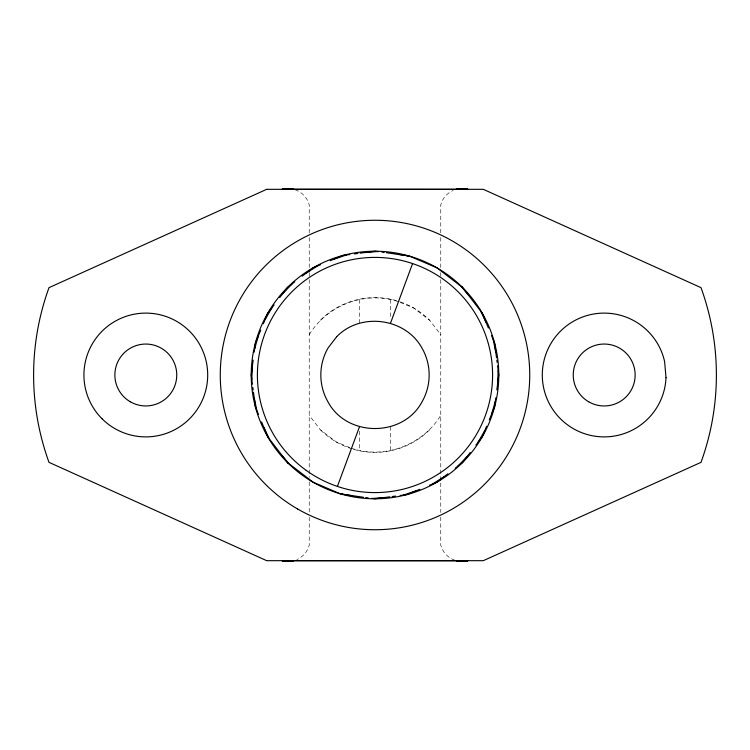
<?xml version="1.0" encoding="UTF-8"?>
<svg xmlns="http://www.w3.org/2000/svg" width="750" height="750" viewBox="0 0 750 750"><rect width="100%" height="100%" fill="white"/><g stroke="black" fill="none" stroke-linecap="round" stroke-linejoin="round"><path stroke-width="0.56" stroke-dasharray="3.75 2.81" d="M309.234 334.706C327.113 304.903 366.375 290.119 399.178 301.988M350.841 448.012C383.625 459.872 422.887 445.097 440.766 415.303M400.209 302.409L413.691 307.997L429.713 320.287L440.766 334.688M349.8 447.581L336.328 442.003L320.297 429.703L309.234 415.294M440.766 232.884L440.766 204.797A22.05 22.05 0 0 1 453.15 190.416M440.766 237.544L440.766 267.984M440.766 272.644L440.766 278.522M440.766 279.666L440.766 512.456M440.766 517.116L440.766 545.203A22.05 22.05 0 0 0 455.325 560.409M390.459 299.662L390.459 317.662M390.459 426.703L390.459 450.328M359.513 299.672L359.513 323.287M359.513 431.203L359.513 450.328M309.234 232.884L309.234 204.797A22.05 22.05 0 0 0 294.675 189.591M309.234 237.544L309.234 271.509M309.234 272.644L309.234 278.531M309.234 279.666L309.234 477.356M309.234 482.006L309.234 512.456M309.234 517.116L309.234 545.203A22.05 22.05 0 0 1 296.869 559.575M429.713 429.703A77.362 77.362 0 0 1 352.838 449.119M351.759 448.791A77.362 77.362 0 0 1 320.297 429.703M320.297 320.297A77.362 77.362 0 0 1 399.319 301.547M400.387 301.913A77.362 77.362 0 0 1 429.713 320.287"/><path stroke-width="1.12" d="M251.831 379.669L252.375 366.216M497.625 383.784L498.169 370.331M253.172 360.122L251.212 375L252.422 384.15M254.222 352.116L255.431 342.966L260.728 330.169M495.778 397.884L494.569 407.034L489.272 419.831M496.828 389.878L498.787 375L497.578 365.85M254.672 348.741L258.469 335.625M491.531 414.375L495.328 401.259M390.459 323.287L412.584 263.569M337.397 486.422L359.513 426.703M263.381 323.766L267.797 313.106L274.125 304.866M486.619 426.234L482.203 436.894L475.875 445.134M265.153 319.491L272.006 307.622M477.994 442.378L484.847 430.509M279.741 297.544L287.466 287.466L294.797 281.85M470.259 452.456L462.534 462.534L455.203 468.15M282.638 293.766L292.097 283.922M457.903 466.078L467.362 456.234M302.119 276.225L313.106 267.797L320.569 264.703M447.881 473.775L436.894 482.203L429.431 485.297M306.075 273.197L317.456 265.997M432.544 484.003L443.925 476.803M330.169 260.728L342.966 255.431L349.828 254.531M419.831 489.272L407.034 494.569L400.172 495.469M334.088 259.106L346.491 254.962M403.509 495.037L415.912 490.894M282.159 189.319L293.578 189.272A22.05 22.05 0 0 0 282.159 189.319L287.869 188.541L293.578 189.272L467.841 189.319L462.131 188.541L456.422 189.272A22.05 22.05 0 0 1 467.841 189.319M467.841 560.681L456.422 560.728A22.05 22.05 0 0 0 467.841 560.681L462.131 561.459L456.422 560.728L282.178 560.681L287.887 561.45L293.597 560.719A22.059 22.059 0 0 1 282.178 560.681M354.403 253.922L357.834 253.472M360.122 253.172L375 251.212L378.431 251.662M389.878 496.828L375 498.787L371.569 498.337M392.166 496.528L395.597 496.078M365.128 252.516L377.372 251.522M372.628 498.478L384.872 497.484M381.863 252.122L384.15 252.422M386.447 252.722L409.444 256.097L436.894 267.797L462.534 287.466L482.203 313.106L488.381 328.031M261.619 421.969L267.797 436.894L287.466 462.534L313.106 482.203L340.556 493.903L363.553 497.278M365.85 497.578L368.137 497.878M397.997 254.241L408.15 255.891L407.034 255.431M352.003 495.759L341.85 494.109L342.966 494.569M462.534 287.466L461.578 286.744L468.084 294.703M287.466 462.534L288.422 463.256L281.916 455.297M480.75 311.212L486.009 322.303M263.991 427.697L269.25 438.788M491.475 335.494L494.569 342.966L496.528 357.834M258.525 414.506L255.431 407.034L253.472 392.166M493.209 339.675L495.825 352.491M254.175 397.509L256.791 410.325M496.828 360.122L497.128 362.409M252.872 387.591L253.172 389.878M336.694 336.703L328.087 347.916A54.159 54.159 0 0 0 328.087 402.075C347.053 437.344 402.919 437.344 421.894 402.075A54.159 54.159 0 0 0 421.894 347.916C405.291 317.897 360.506 312 336.694 336.703M266.691 189.319L49.003 287.653A255.553 255.553 0 0 0 49.003 462.347L266.691 560.681L483.309 560.681L700.997 462.347A255.553 255.553 0 0 0 700.997 287.653L483.309 189.319L266.691 189.319M666.019 377.681L664.612 361.584A61.894 61.894 0 0 0 566.494 325.912A61.894 61.894 0 0 0 575.625 429.909A61.894 61.894 0 0 0 666.019 377.681M297.638 509.006A154.734 154.734 0 0 0 529.734 375A154.734 154.734 0 0 0 297.638 240.994A154.734 154.734 0 0 0 297.638 509.006M310.809 480.844A123.787 123.787 0 0 0 498.759 377.672A123.787 123.787 0 0 0 315.441 266.484A123.787 123.787 0 0 0 310.809 480.844M306.225 470.391A117.6 117.6 0 0 0 491.991 386.85A117.6 117.6 0 0 0 326.756 267.75A117.6 117.6 0 0 0 306.225 470.391M588.713 401.803A30.947 30.947 0 0 0 635.138 375A30.947 30.947 0 0 0 588.713 348.197A30.947 30.947 0 0 0 588.713 401.803M130.341 401.803A30.947 30.947 0 0 0 176.756 375A30.947 30.947 0 0 0 130.341 348.197A30.947 30.947 0 0 0 130.341 401.803M102.047 418.762A61.894 61.894 0 0 0 205.594 391.022A61.894 61.894 0 0 0 129.797 315.216A61.894 61.894 0 0 0 102.047 418.762"/></g></svg>
